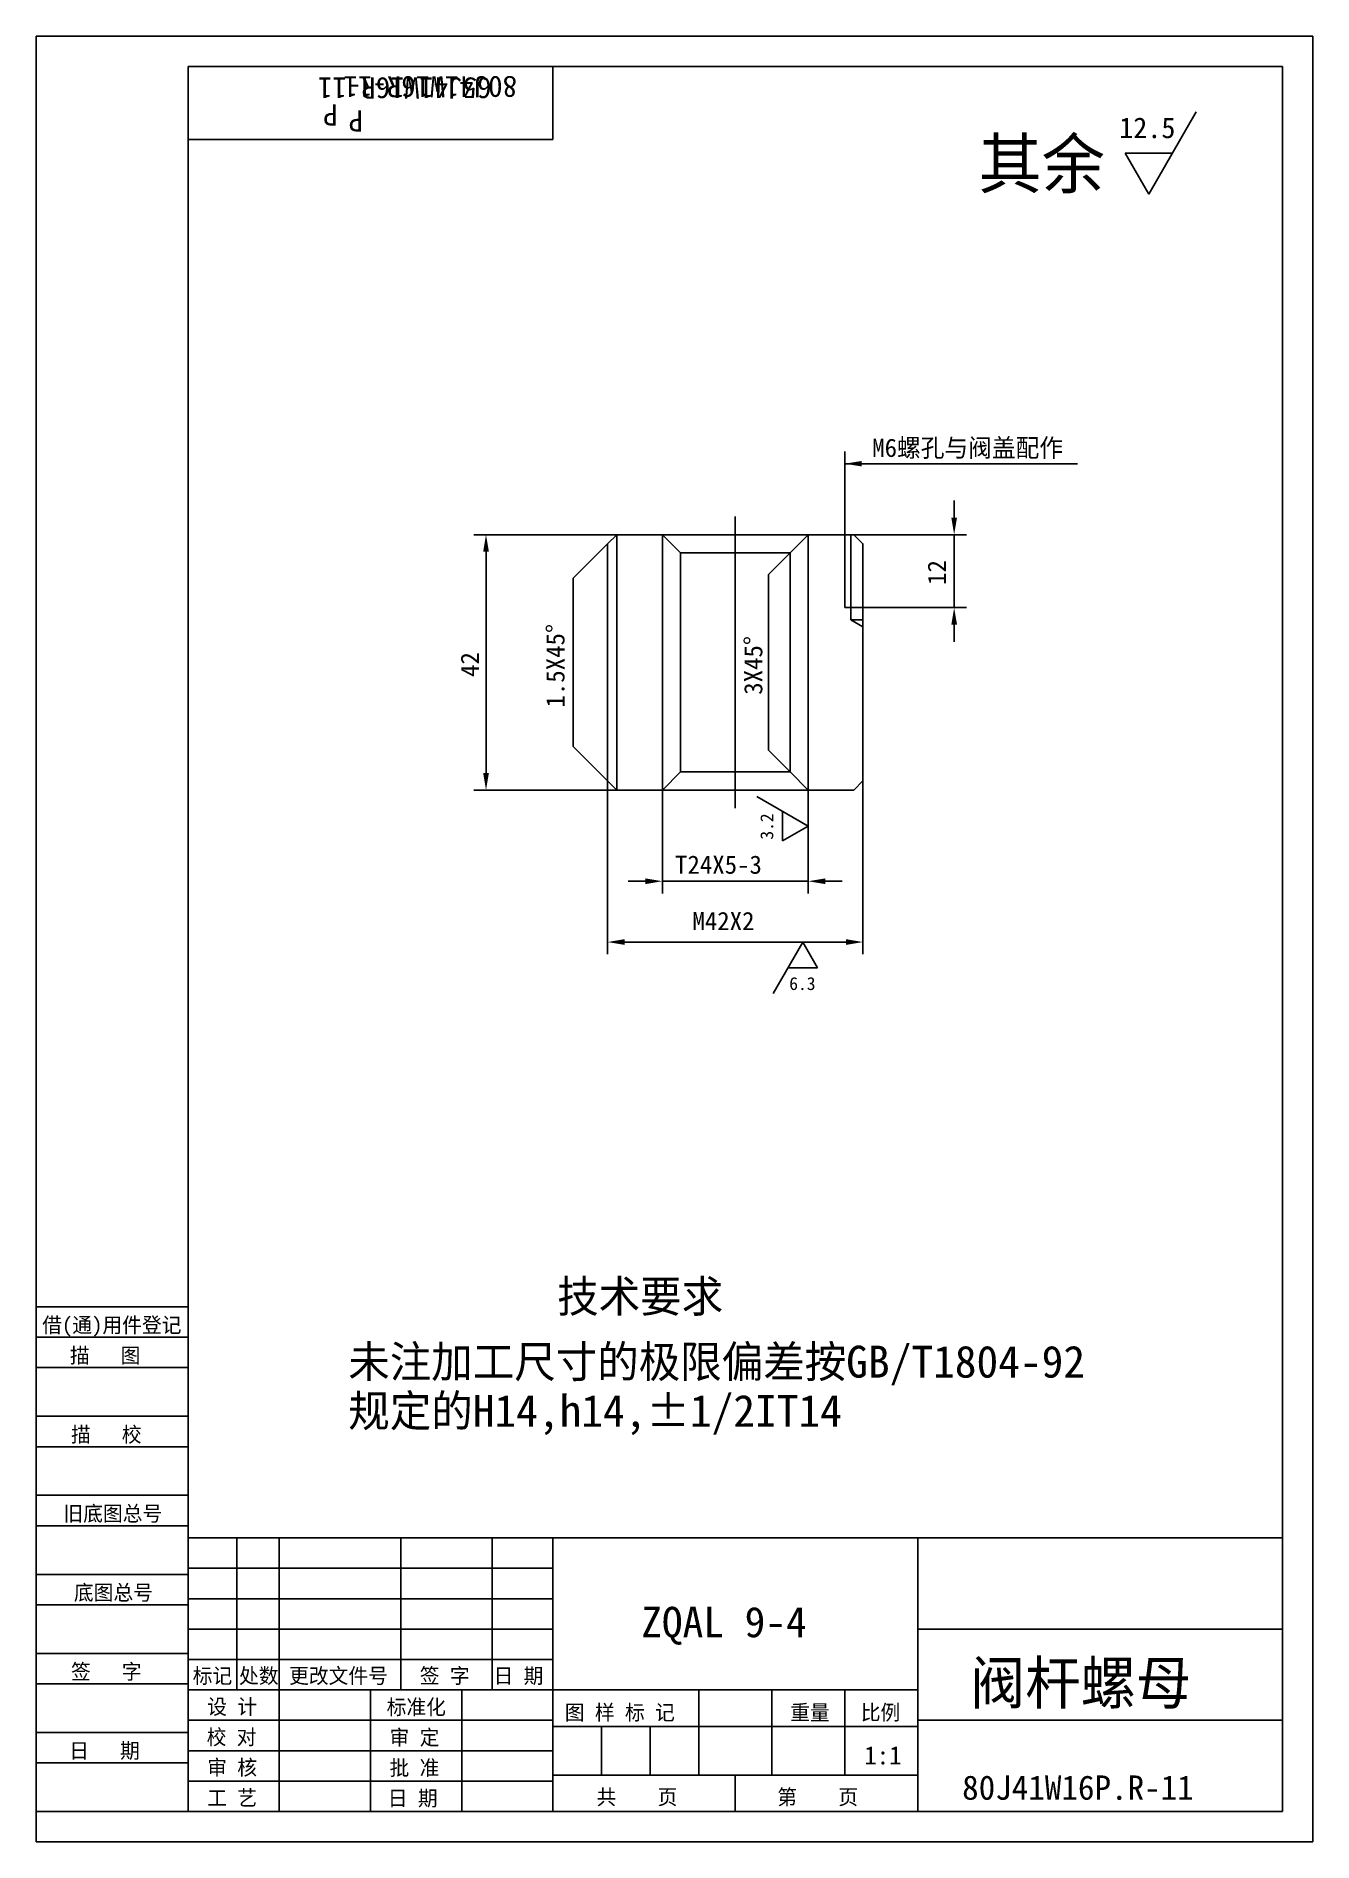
# Model space of a CAD drawing. Header units: metres. Extents: x 0 to 210, y 0 to 297.
import ezdxf

# ---------------------------------------------------------------- set-up
doc = ezdxf.new("R2010")
doc.units = ezdxf.units.M
for name, color, linetype in [('C', 6, 'Continuous'), ('D', 1, 'Continuous'), ('FL', 5, 'Continuous'), ('HA', 5, 'Continuous'), ('T', 7, 'Continuous'), ('TL', 4, 'Continuous')]:
    doc.layers.add(name, color=color, linetype=linetype)

# ---------------------------------------------------------------- blocks, each defined once
blk = doc.blocks.new('TUKUN4')
at = {"layer": 'FL'}
for p, q in [((0, 297), (0, 0)), ((210, 297), (0, 297)), ((210, 0), (210, 297)), ((0, 78), (25, 78)), ((0, 70), (25, 70)), ((0, 65), (25, 65)), ((0, 57), (25, 57)), ((0, 52), (25, 52)), ((33, 25), (33, 50)), ((40, 5), (40, 50)), ((60, 25), (60, 50)), ((75, 25), (75, 50)), ((25, 45), (85, 45)), ((0, 44), (25, 44)), ((0, 39), (25, 39)), ((25, 40), (85, 40)), ((25, 35), (85, 35)), ((0, 31), (25, 31)), ((25, 30), (85, 30)), ((0, 26), (25, 26)), ((70, 5), (70, 25)), ((0, 18), (25, 18)), ((25, 20), (85, 20)), ((25, 15), (85, 15)), ((0, 13), (25, 13)), ((25, 10), (85, 10)), ((0, 0), (210, 0))]:
    blk.add_line(p, q, dxfattribs=at)
at = {"layer": 'TL'}
for p, q in [((25, 5), (25, 292)), ((205, 292), (25, 292)), ((85, 292), (85, 280)), ((205, 5), (205, 292)), ((85, 280), (25, 280)), ((0, 88), (25, 88)), ((0, 83), (25, 83)), ((205, 50), (25, 50)), ((85, 5), (85, 50)), ((145, 5), (145, 50)), ((205, 35), (145, 35)), ((145, 25), (25, 25)), ((55, 5), (55, 25)), ((109, 11), (109, 25)), ((121, 11), (121, 25)), ((133, 11), (133, 25)), ((85, 19), (145, 19)), ((93, 11), (93, 19)), ((101, 11), (101, 19)), ((205, 20), (145, 20)), ((145, 11), (85, 11)), ((115, 5), (115, 11)), ((0, 5), (205, 5))]:
    blk.add_line(p, q, dxfattribs=at)
at = {"layer": 'T'}
for s, p in [('借(通)用件登记', (1, 83.76)), ('描   图', (5.56, 78.76)), ('描   校', (5.74, 65.76)), ('旧底图总号', (4.49, 52.76)), ('底图总号', (6.22, 39.76)), ('签   字', (5.74, 26.76)), ('标记', (25.75, 26.07)), ('处数', (33.38, 26.07)), ('更改文件号', (41.61, 26.07)), ('签 字', (63.1, 26.07)), ('日 期', (75.23, 26.07)), ('设 计', (28.14, 20.99)), ('标准化', (57.65, 20.93)), ('图 样 标 记', (86.95, 20.04)), ('重量', (124.03, 20.04)), ('比例', (135.64, 20.04)), ('校 对', (28.05, 15.99)), ('审 定', (58.13, 15.93)), ('日   期', (5.45, 13.76)), ('审 核', (28.14, 10.99)), ('批 准', (58.13, 10.93)), ('共    页', (92.18, 6.13)), ('第    页', (121.9, 6.13)), ('工 艺', (28.14, 5.99)), ('日 期', (57.84, 5.93))]:
    blk.add_text(s, height=2.5, dxfattribs=at).set_placement(p)

msp = doc.modelspace()

# ---------------------------------------------------------------- linework, layer by layer
at = {"layer": 'C'}
msp.add_lwpolyline([(115, 218), (115, 170)], dxfattribs=at)
at = {"layer": 'D'}
for p, q in [((190.81, 284.52), (183, 271)), ((183, 271), (179.1, 277.76)), ((179.1, 277.76), (186.9, 277.76)), ((133, 224.7), (133, 228.67)), ((133, 215), (133, 227.65)), ((164.76, 226.67), (133, 226.67)), ((164.76, 226.67), (171.3, 226.67)), ((151, 217.8), (151, 220.6)), ((95.5, 215), (72, 215)), ((134.5, 215), (153, 215)), ((151, 215), (151, 203)), ((74, 212.2), (74, 175.8)), ((94, 213.5), (88.34, 207.84)), ((124, 212), (120.46, 208.46)), ((120.46, 179.54), (120.46, 208.46)), ((88.34, 180.16), (88.34, 207.84)), ((136, 203), (153, 203)), ((151, 200.2), (151, 197.4)), ((94, 174.5), (88.34, 180.16)), ((124, 176), (120.46, 179.54)), ((95.5, 173), (72, 173)), ((94, 174.5), (94, 146)), ((103, 173), (103, 156)), ((127, 173), (127, 156)), ((136, 174.5), (136, 146)), ((118.55, 171.95), (127, 167.07)), ((122.78, 164.63), (122.78, 169.51)), ((127, 167.07), (122.78, 164.63)), ((100.2, 158), (97.4, 158)), ((103, 158), (127, 158)), ((129.8, 158), (132.6, 158)), ((96.8, 148), (133.2, 148)), ((121.21, 139.55), (126.09, 148)), ((126.09, 148), (128.53, 143.78)), ((128.53, 143.78), (123.65, 143.78))]:
    msp.add_line(p, q, dxfattribs=at)
for points in [[(135.8, 226.22), (133, 226.67), (135.8, 227.12)], [(150.53, 217.8), (151.47, 217.8), (151, 215)], [(73.53, 212.2), (74.47, 212.2), (74, 215)], [(150.53, 200.2), (151.47, 200.2), (151, 203)], [(73.53, 175.8), (74.47, 175.8), (74, 173)], [(100.2, 158.47), (100.2, 157.53), (103, 158)], [(129.8, 158.47), (129.8, 157.53), (127, 158)], [(96.8, 148.47), (96.8, 147.53), (94, 148)], [(133.2, 148.47), (133.2, 147.53), (136, 148)]]:
    msp.add_solid(points, dxfattribs=at)
at = {"layer": 'HA'}
for p, q in [((95.5, 215), (95.5, 173)), ((103, 215), (103, 173)), ((127, 173), (127, 215)), ((133, 215), (133, 203))]:
    msp.add_line(p, q, dxfattribs=at)
at = {"layer": 'TL'}
for p, q in [((103, 215), (127, 215)), ((106, 212), (124, 212)), ((134, 201), (136, 201)), ((106, 176), (124, 176)), ((103, 173), (127, 173))]:
    msp.add_line(p, q, dxfattribs=at)
msp.add_lwpolyline([(103, 173), (95.5, 173), (94, 174.5), (94, 213.5), (95.5, 215), (103, 215), (106, 212), (106, 176)], close=True, dxfattribs=at)
for points in [[(127, 215), (124, 212), (124, 176), (127, 173), (134.5, 173), (136, 174.5), (136, 199.85), (134, 201), (134, 215), (127, 215)], [(133, 215), (134.5, 215), (136, 213.5), (136, 199.85)], [(136, 203), (133, 203)]]:
    msp.add_lwpolyline(points, dxfattribs=at)

# ---------------------------------------------------------------- block references
at = {"layer": 'D'}
msp.add_blockref('TUKUN4', (0, 0), dxfattribs=at)

# ---------------------------------------------------------------- texts
for s, height, rotation, p in [('65J41W16R-11', 3.5, 180, (74.91, 290.2)), ('80J41W16R-11', 3.5, 180, (79.11, 290.41)), ('P', 3.5, 180, (49.59, 285.77)), ('P', 3.5, 180, (53.79, 284.79)), ('12', 3, 90, (149.64, 206.74)), ('1.5X45%%d', 3, 90, (86.91, 186.57)), ('3X45%%d', 3, 90, (119.45, 188.67)), ('42', 3, 90, (72.84, 191.6)), ('3.2', 2.12, 90, (121.24, 164.84))]:
    msp.add_text(s, height=height, rotation=rotation, dxfattribs=at).set_placement(p)
for s, height, p in [('12.5', 3.4, (178.14, 280.22)), ('其余', 8, (155, 272)), ('M6螺孔与阀盖配作', 3, (137.52, 227.79)), ('T24X5-3', 3, (105.09, 159.23)), ('M42X2', 3, (107.95, 149.96)), ('6.3', 2.12, (123.87, 140.11)), ('    技术要求', 5.25, (71.42, 87.1)), ('  未注加工尺寸的极限偏差按GB/T1804-92          ', 5.25, (44.2, 76.36)), ('  规定的H14,h14,%%P1/2IT14', 5.25, (44.2, 68.27)), ('ZQAL 9-4', 5, (99.53, 33.66)), ('阀杆螺母', 7, (153.59, 22.67)), ('1:1', 3, (136.22, 12.73)), ('80J41W16P.R-11', 4, (152.31, 6.93))]:
    msp.add_text(s, height=height, dxfattribs=at).set_placement(p)

doc.saveas('drawing.dxf')
